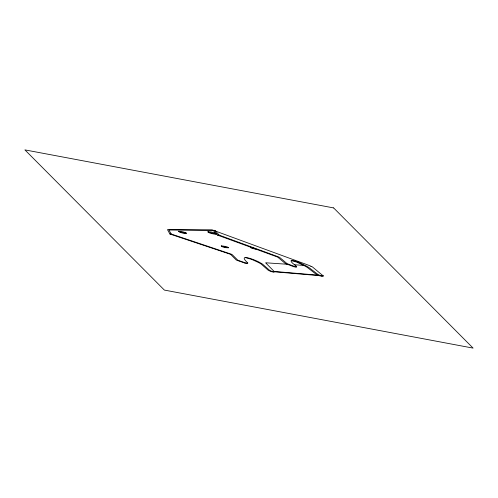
<?xml version="1.0" encoding="UTF-8"?>
<svg xmlns="http://www.w3.org/2000/svg" width="498" height="498" viewBox="0 0 498 498"><rect width="100%" height="100%" fill="white"/><g stroke="black" fill="none" stroke-linecap="round" stroke-linejoin="round"><path stroke-width="0.75" d="M245.228 257.547L251.615 259.352L258.611 262.552A29.363 6.904 16.4 0 1 261.157 264.04L268.142 270.171A7.75 1.824 16.4 0 0 269.119 270.719L271.385 271.615A1.426 0.336 16.4 0 0 272.462 271.871L274.149 271.989L274.311 271.628A3.922 0.921 16.4 0 0 274.143 271.435L265.683 262.894A2.347 0.554 16.4 0 1 265.826 262.801L286.91 264.22M216.518 234.035L215.254 234.178M214.881 232.996L212.478 232.28A7.756 1.824 16.4 0 0 210.835 231.931L207.847 231.838L208.575 232.504M215.858 233.406L215.391 233.512A4.843 1.139 16.4 0 1 213.891 233.425L213.007 233.288A7.962 1.874 16.4 0 1 211.37 232.94L208.961 232.23M221.274 245.968L221.915 246.603A2.689 0.635 16.4 0 0 222.513 246.827L224.274 247.332A7.644 1.799 16.4 0 0 225.955 247.693L228.594 247.799L227.81 247.257A2.652 0.623 16.4 0 0 227.231 247.039L225.189 246.46A7.731 1.818 16.4 0 0 223.783 246.161L221.274 245.968A2.795 0.66 16.4 0 0 221.971 246.205L224.019 246.784M178.57 231.265L179.71 232.186A3.611 0.847 16.4 0 0 180.22 232.373L182.162 232.94A7.918 1.861 16.4 0 0 183.943 233.332L186.725 233.45L185.437 232.634A3.567 0.84 16.4 0 0 184.945 232.454L183.009 231.887A7.956 1.868 16.4 0 0 181.21 231.483L178.57 231.265A3.305 0.778 16.4 0 0 179.778 231.744L181.714 232.317A8.155 1.917 16.4 0 0 183.507 232.709L184.322 232.846A4.096 0.965 16.4 0 0 186.128 232.927M247.332 263.374A1.718 0.405 16.4 0 1 245.987 263.05L238.418 260.429A7.9 1.855 16.4 0 1 237.602 259.987L232.211 254.659A7.893 1.855 16.4 0 0 231.408 254.223L171.343 234.066L168.903 230.12A3.853 0.909 16.4 0 1 169.09 230.001L212.241 230.499A1.457 0.342 16.4 0 1 212.764 230.549L213.742 230.954L217.458 235.081L277.149 256.9A10.987 2.583 16.4 0 1 278.015 257.373L285.005 263.249A11 2.59 16.4 0 0 285.896 263.741L293.359 266.548A1.475 0.349 16.4 0 0 294.617 266.878C300.873 267.818 290.72 263.417 291.031 260.747C296.298 260.168 301.421 263.865 306.146 265.932A41.427 9.742 16.4 0 1 308.941 267.551L317.736 274.311A11.043 2.596 16.4 0 0 318.807 274.908L321.689 276.06L322.349 276.054L321.951 275.494L323.327 275.985L312.296 266.822L310.939 266.318M310.914 266.312A2.509 0.591 16.4 0 0 309.594 265.608L212.111 229.839A4.146 0.977 16.4 0 0 211.638 229.815L167.857 229.534A9.692 2.278 16.4 0 0 167.54 229.765L169.936 234.035L171.343 234.066M217.458 235.081L219.176 235.118L278.83 256.999A11.137 2.621 16.4 0 1 279.702 257.472L286.755 263.374A11.143 2.621 16.4 0 0 287.645 263.859L295.102 266.673M294.523 264.762L303.768 265.409L304.496 265.808A41.465 9.748 16.4 0 1 307.297 267.426L316.037 274.174A10.894 2.565 16.4 0 0 317.101 274.765L319.859 275.886L322.044 276.122M274.143 271.435L317.886 275.151M274.379 271.796L319.062 275.618M322.33 275.898L323.327 275.985M256.277 249.212L255.163 249.037A7.675 1.805 16.4 0 1 253.912 248.776L251.714 248.141A1.905 0.448 16.4 0 1 250.469 247.537A1.332 0.311 16.4 0 1 250.438 247.425L250.45 247.35A2.459 0.579 16.4 0 1 250.905 247.22M291.517 260.51L296.802 262.172L303.749 265.403M244.518 262.95L236.955 260.329A7.825 1.843 16.4 0 1 236.139 259.881L230.798 254.571A7.819 1.836 16.4 0 0 230.001 254.136L169.936 234.035M214.221 230.288L214.862 230.58A2.714 0.635 16.4 0 1 215.416 230.991M269.58 270.29L262.552 264.145A29.345 6.904 16.4 0 0 260.012 262.658C257.136 260.616 236.027 252.15 247.68 262.832A3.716 0.872 16.4 0 1 247.848 263.069L245.85 263.249A1.731 0.405 16.4 0 1 244.524 262.944M215.429 230.997L219.176 235.118M214.875 232.996A2.988 0.703 16.4 0 1 216.039 233.494M208.575 232.504A3.125 0.735 16.4 0 0 209.54 232.896L211.955 233.612A7.999 1.88 16.4 0 0 213.598 233.954L214.495 234.097A5.571 1.307 16.4 0 0 215.254 234.178M273.9 271.995A1.413 0.33 16.4 0 1 272.836 271.734L270.563 270.837A7.825 1.843 16.4 0 1 269.58 270.29M224.019 246.784A7.993 1.88 16.4 0 0 225.432 247.076L225.955 247.164A4.233 0.996 16.4 0 0 227.879 247.282M208.961 232.23A3.156 0.741 16.4 0 1 207.909 231.794M296.36 267.009A1.469 0.349 16.4 0 1 295.127 266.667M250.544 247.282A2.627 0.616 16.4 0 0 251.042 247.481L251.727 247.711A5.715 1.345 16.4 0 0 253.619 248.197M333.641 207.921L24.9 149.886L164.359 290.079L473.1 348.114L333.641 207.921"/></g></svg>
